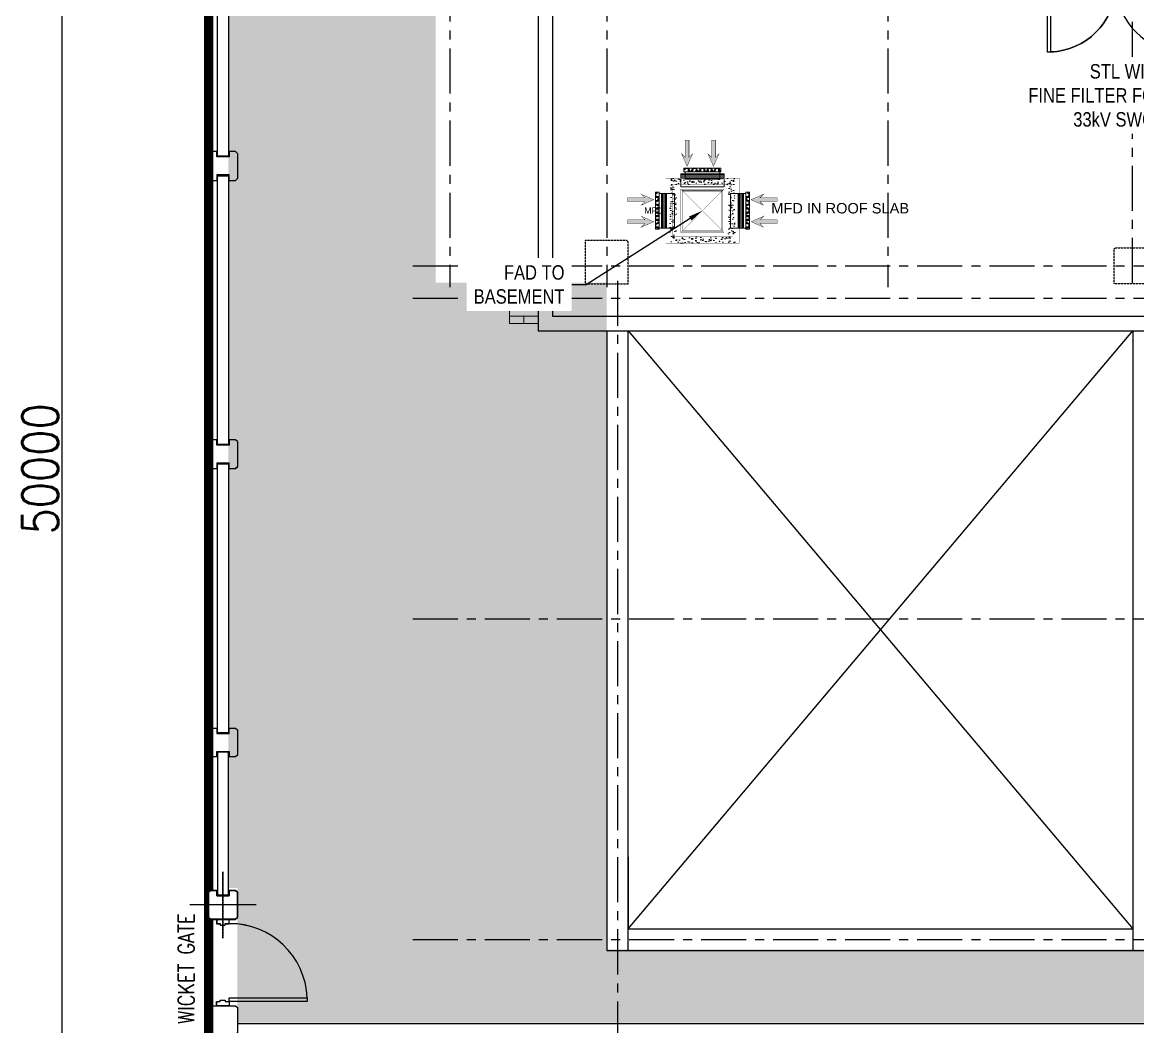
# Model space of a CAD drawing. Header units: metres. Extents: x 841183 to 1048542, y 259326 to 317714.
# Drawn here: x 992116 to 1007593, y 279244 to 293182 of the extents above; entities that cross this region are included whole.
import ezdxf
from ezdxf import colors
from ezdxf.entities.mleader import LeaderData, LeaderLine
from ezdxf.enums import TextEntityAlignment as Align
from ezdxf.math import Vec2, Vec3

# ---------------------------------------------------------------- set-up
doc = ezdxf.new("R2010")
doc.units = ezdxf.units.M
doc.set_wipeout_variables(frame=1)
doc.header["$PDMODE"] = 34
for name, pattern in [('( Hidden )', [0.375, 0.25, -0.125]), ('1', [0, 0, 0]), ('CENTER', [2, 1.25, -0.25, 0.25, -0.25]), ('HIDDEN', [0.375, 0.25, -0.125]), ('HIDDEN2', [0.1875, 0.125, -0.0625]), ('VILLA AXIS$0$CENTER', [2, 1.25, -0.25, 0.25, -0.25])]:
    doc.linetypes.add(name, pattern=pattern)
for name, color, linetype, lineweight in [('0_ARROW', 20, 'Continuous', 0), ('0_FA DUCT', 130, 'Continuous', 0), ('0_FOUNDATION', 7, 'Continuous', 0), ('0_HVAC-OPENING', 126, 'Continuous', 0), ('0_SANDTRAP LOUVER', 252, '1', 0), ('TIP - WALL2', 8, 'Continuous', 5)]:
    doc.layers.add(name, color=color, linetype=linetype, lineweight=lineweight)
for name, color, linetype in [('0_HVAC TEXT', 7, 'Continuous'), ('A-AXIS LINE', 253, 'Continuous'), ('A-COMPOUND WALL', 3, 'Continuous'), ('A-TEXT', 252, 'Continuous'), ('A-WALL-1', 252, 'Continuous'), ('F-PLOT LIMITS - Zoom', 1, 'Continuous'), ('G-COL', 252, 'Continuous'), ('G-GRID', 252, 'CENTER'), ('G-RC-WALL', 252, 'Continuous'), ('INTEC -DOOR2', 252, 'Continuous'), ('INTEC -HATCH4', 8, 'Continuous'), ('INTEC -RC-WALL', 252, 'Continuous'), ('PRE CAST WALL', 252, 'Continuous'), ('TIP - DOOR2', 252, 'Continuous'), ('TIP - G - PAVEMENT', 9, 'Continuous')]:
    doc.layers.add(name, color=color, linetype=linetype)
doc.layers.add('A-AXIS DIMENSION', color=252, linetype='Continuous', transparency=0.6)
doc.layers.add('A-REFLECT DOWN', color=252, linetype='Continuous', transparency=0.6)
doc.styles.add('AIRAL', font='arial.ttf', dxfattribs={"height": 6.14})
doc.styles.add('romans', font='romans.shx', dxfattribs={"width": 0.85})
doc.styles.get("Standard").update_dxf_attribs({"font": 'ARIALN.TTF'})
doc.dimstyles.new('DIM-100', dxfattribs={"dimtxt": 200, "dimasz": 100, "dimexe": 50, "dimexo": 75, "dimgap": 50, "dimtad": 1, "dimdec": 0, "dimrnd": 5, "dimzin": 9, "dimdsep": 46, "dimtxsty": 'romans', "dimblk1": 'D-oblique', "dimblk2": 'D-oblique', "dimsah": 1, "dimcen": 100, "dimdle": 100, "dimclrd": 256, "dimclre": 256, "dimclrt": 131, "dimadec": 0, "dimazin": 0, "dimtfac": 1, "dimtdec": 0, "dimtofl": 0, "dimtmove": 2, "dimatfit": 3, "dimldrblk": 'OBLIQUE', "dimfxl": 100, "dimfxlon": 1, "dimtfillclr": 256, "dimtolj": 1, "dimtzin": 0, "dimarcsym": 0})

# ---------------------------------------------------------------- blocks, each defined once
blk = doc.blocks.new('0-ARROW-3')
at = {"layer": '0_ARROW', "true_color": 0xc8c8c8}
h = blk.add_hatch(dxfattribs=at)
h.set_pattern_fill('ANSI31', color=9)
h.set_pattern_definition([(45, (-4415, 43046), (-0.08838834765, 0.08838834765), [])])
h.paths.add_polyline_path([(-512, -108), (-711, -313), (0, 0), (-711, 313), (-512, 108), (-1490, 108), (-1490, -108)])
at = {"layer": '0_ARROW', "const_width": 20}
blk.add_lwpolyline([(-1490, -108), (-512, -108), (-711, -313), (0, 0), (-711, 313), (-512, 108), (-1490, 108)], close=True, dxfattribs=at)
blk = doc.blocks.new('SAND TRAP LOUVER 800 X 600')
at = {"layer": '0_SANDTRAP LOUVER', "color": 7}
for p, q in [((-55, -400, -156), (-55, 400, -156)), ((115, 400, -156), (-55, 400, -156)), ((0, 400, -156), (115, 400, -156)), ((65, -400, -156), (65, 400, -156)), ((115, 425, -156), (200, 425, -156)), ((115, -197, -156), (115, 425, -156)), ((200, 425, -156), (115, 425, -156)), ((200, -197, -156), (200, 425, -156)), ((115, -425, -156), (115, -197, -156)), ((200, -425, -156), (200, -197, -156)), ((115, -400, -156), (-55, -400, -156)), ((200, -425, -156), (115, -425, -156))]:
    blk.add_line(p, q, dxfattribs=at)
at = {"layer": '0_SANDTRAP LOUVER', "extrusion": (1.47393e-32, -3.15544e-33, -1)}
for p, q in [((126, 330, -156), (154, 330, -156)), ((126, 219, -156), (126, 330, -156)), ((161, 417, -156), (189, 417, -156)), ((161, 305, -156), (189, 305, -156)), ((189, 305, -156), (189, 417, -156)), ((126, 219, -156), (154, 219, -156)), ((126, 151, -156), (154, 151, -156)), ((126, 39, -156), (126, 151, -156)), ((126, 39, -156), (154, 39, -156)), ((161, 237, -156), (189, 237, -156)), ((161, 126, -156), (189, 126, -156)), ((161, 58, -156), (189, 58, -156)), ((189, 126, -156), (189, 237, -156)), ((189, -54, -156), (189, 58, -156)), ((126, -29, -156), (154, -29, -156)), ((126, -140, -156), (126, -29, -156)), ((126, -140, -156), (154, -140, -156)), ((126, -197, -156), (154, -197, -156)), ((161, -54, -156), (189, -54, -156)), ((161, -113, -156), (189, -113, -156)), ((161, -225, -156), (189, -225, -156)), ((189, -225, -156), (189, -113, -156)), ((126, -425, -156), (126, -368, -156)), ((126, -368, -156), (154, -368, -156)), ((161, -284, -156), (189, -284, -156)), ((161, -395, -156), (189, -395, -156)), ((189, -395, -156), (189, -284, -156))]:
    blk.add_line(p, q, dxfattribs=at)
at = {"layer": '0_SANDTRAP LOUVER'}
for p, q in [((161, 305, -156), (189, 305, -156)), ((161, 126, -156), (189, 126, -156)), ((126, -295, -156), (126, -197, -156)), ((161, -54, -156), (189, -54, -156)), ((161, -225, -156), (189, -225, -156)), ((189, -225, -156), (189, -197, -156)), ((126, -295, -156), (154, -295, -156))]:
    blk.add_line(p, q, dxfattribs=at)
at = {"layer": '0_SANDTRAP LOUVER', "extrusion": (1.47393e-32, -3.15544e-33, -1)}
for centre in [(-146, 302, 156), (-169, 403, 156), (-169, 319, 156), (-146, 247, 156), (-146, 123, 156), (-146, 67, 156), (-169, 223, 156), (-169, 139, 156), (-169, 44, 156), (-146, -57, 156), (-146, -112, 156), (-146, -225, 156), (-146, -225, 156), (-169, -40, 156), (-169, -127, 156), (-169, -211, 156), (-146, -395, 156), (-169, -298, 156), (-169, -381, 156)]:
    blk.add_circle(centre, 8.37, dxfattribs=at)
at = {"layer": '0_SANDTRAP LOUVER'}
for centre in [(169, 319, -156), (169, 139, -156), (169, -40, -156), (169, -211, -156), (146, -281, -156)]:
    blk.add_circle(centre, 8.37, dxfattribs=at)
blk = doc.blocks.new('A$C7BE532B1')
at = {"layer": 'INTEC -DOOR2'}
blk.add_lwpolyline([(50, 146), (93, 146), (93, 1046, -0.011257), (50, 1046)], format="xyb", close=True, dxfattribs=at)
blk.add_lwpolyline([(0, 146), (0, 0), (50, 0), (50, 40), (66, 40), (66, 97), (50, 97), (50, 146)], close=True, dxfattribs=at)
blk.add_arc((55, 100), 946, 2.7597, 87.6758, dxfattribs=at)
blk = doc.blocks.new('A$C080820D1')
at = {"layer": 'INTEC -DOOR2'}
blk.add_blockref('A$C7BE532B1', (0, 0), dxfattribs=at)
at = {"layer": 'INTEC -DOOR2', "xscale": -1}
blk.add_blockref('A$C7BE532B1', (2000, 0), dxfattribs=at)
blk = doc.blocks.new('A$C51a5b08a')
at = {"layer": 'A-AXIS LINE', "linetype": 'VILLA AXIS$0$CENTER', "ltscale": 500}
for p, q in [((-40050.6, 5133.1, -106.5), (-40050.6, -22178.3, -125.6)), ((-37875.6, 5133.1, -106.5), (-37875.6, -22178.3, -125.6)), ((-33974.9, 5133.1, -106.5), (-33974.9, -22178.3, -125.6)), ((-30585.4, 4506, -106.5), (-30585.4, -22178.3, -125.6)), ((-40565.7, -21881.7, -220.1), (9544.5, -21881.7, -106.5)), ((-37725.6, -22088.4, -106.5), (-37725.6, -35175.3, -106.5)), ((-40565.7, -22331.7, -220.1), (8855, -22331.7, -106.5)), ((-40565.7, -26781.7, -220.1), (9544.5, -26781.7, -106.5)), ((-40565.7, -31231.7, -220.1), (9544.5, -31231.7, -106.5))]:
    blk.add_line(p, q, dxfattribs=at)
at = {"layer": 'A-WALL-1'}
for p, q in [((-38625.6, -3650, -106.5), (-38625.6, -22581.7, -106.5)), ((-38825.6, -3851.7, -106.5), (-38825.6, -22781.7, -106.5)), ((-38625.6, -22581.7, -106.5), (-2940.2, -22581.7, -106.5)), ((-38825.6, -22781.7, -106.5), (-2740.2, -22781.7, -106.5))]:
    blk.add_line(p, q, dxfattribs=at)
at = {"layer": 'G-COL', "color": 8, "linetype": 'HIDDEN2', "ltscale": 6}
for points, elevation in [([(-37595.6, -21531.7), (-38175.6, -21531.7), (-38175.6, -22131.7), (-37575.6, -22131.7), (-37575.6, -21551.7)], -106.5), ([(-30335.4, -22131.7), (-30835.4, -22131.7), (-30835.4, -21648.3), (-30818.7, -21631.7), (-30352.1, -21631.7), (-30335.4, -21648.3)], -125.2)]:
    blk.add_lwpolyline(points, close=True, dxfattribs=dict(at, elevation=elevation))
at = {"layer": 'G-RC-WALL'}
for p, q in [((-37575.6, -30081.5, -106.5), (-37575.6, -31081.5, -106.5)), ((-37575.6, -31081.5, -106.5), (-30575.6, -31081.5, -106.5)), ((-37575.6, -31381.5, -106.5), (-30575.6, -31381.5, -106.5))]:
    blk.add_line(p, q, dxfattribs=at)
at = {"layer": 'INTEC -DOOR2'}
blk.add_arc((-31753.4, -17969.2, 87.8), 946.3, 272.32418, 357.24028, dxfattribs=at)
at = {"layer": 'INTEC -RC-WALL', "color": 8}
for p, q in [((-37575.6, -31081.5, -106.5), (-30575.6, -22781.7, -106.5)), ((-37575.6, -22781.7, -106.5), (-30575.6, -31081.5, -106.5))]:
    blk.add_line(p, q, dxfattribs=at)
at = {"layer": 'INTEC -RC-WALL', "elevation": -106.5}
for points in [[(-37875.6, -22781.7), (-37875.6, -31381.5), (-37575.6, -31381.5), (-37575.6, -22781.7)], [(-30575.6, -22781.7), (-30575.6, -31381.5), (-30275.6, -31381.5), (-30275.6, -22781.7)]]:
    blk.add_lwpolyline(points, dxfattribs=at)
at = {"layer": 'TIP - WALL2'}
for p, q in [((-39225.6, -22281.7, -106.5), (-38825.6, -22281.7, -106.5)), ((-39225.6, -22381.7, -106.5), (-39225.6, -22281.7, -106.5)), ((-39025.6, -22381.7, -106.5), (-39025.6, -22281.7, -106.5)), ((-39225.6, -22381.7, -106.5), (-38825.6, -22381.7, -106.5)), ((-39225.6, -22581.7, -106.5), (-39225.6, -22381.7, -106.5)), ((-39225.6, -22581.7, -106.5), (-38825.6, -22581.7, -106.5)), ((-39225.6, -22681.7, -106.5), (-39225.6, -22581.7, -106.5)), ((-39025.6, -22681.7, -106.5), (-39025.6, -22581.7, -106.5)), ((-39225.6, -22681.7, -106.5), (-38825.6, -22681.7, -106.5))]:
    blk.add_line(p, q, dxfattribs=at)
at = {"layer": 'INTEC -HATCH4', "color": 5, "xscale": -1, "rotation": 180}
blk.add_blockref('A$C080820D1', (-31808.1, -17868.8, 87.8), dxfattribs=at)
at = {"color": 252, "style": 'romans', "width": 0.8}
blk.add_attdef('RD01', text='', height=225, dxfattribs=at).set_placement((-31176.6, -17501.4, -38.4), align=Align.MIDDLE_CENTER)
blk = doc.blocks.new('D-oblique')
for p, q in [((-0.707, -0.707), (0.707, 0.707)), ((0, -1), (0, 1)), ((-1, 0), (0.647, 0))]:
    blk.add_line(p, q)
blk = doc.blocks.new('*D284')
at = {"layer": 'A-AXIS DIMENSION', "lineweight": -2, "transparency": 16777216}
for p, q in [((-45335, 300), (-45635, 300)), ((-45435, 50), (-45435, -49450)), ((-45335, -49700), (-45635, -49700))]:
    blk.add_line(p, q, dxfattribs=at)
at = {"layer": 'Defpoints', "color": 0, "transparency": 16777216}
for p in [(-44732, 300), (-45435, -49700), (-44732, -49700)]:
    blk.add_point(p, dxfattribs=at)
at = {"layer": 'A-AXIS DIMENSION', "lineweight": -2, "transparency": 16777216, "xscale": 250, "yscale": 250, "zscale": 250}
for p, rotation in [((-45435, 300), 90), ((-45435, -49700), 270)]:
    blk.add_blockref('D-oblique', p, dxfattribs=dict(at, rotation=rotation))
at = {"layer": 'A-AXIS DIMENSION', "color": 252, "transparency": 16777216, "insert": (-45735, -24700), "char_height": 500, "attachment_point": 5, "rotation": 90, "style": 'romans'}
blk.add_mtext('\\A1;50000', dxfattribs=at)
blk = doc.blocks.new('_OBLIQUE')
at = {"color": 0, "linetype": 'ByBlock'}
blk.add_line((-0.5, -0.5), (0.5, 0.5), dxfattribs=at)
blk = doc.blocks.new('B_E_Cu400x400')
at = {"layer": 'TIP - G - PAVEMENT'}
h = blk.add_hatch(color=252, dxfattribs=at)
h.dxf.hatch_style = 1
h.paths.add_polyline_path([(85, 200), (75, 200), (75, 135), (0, 135), (0, 125), (85, 125)])
h.paths.add_polyline_path([(0, 135), (-75, 135), (-75, 200), (-85, 200), (-85, 125), (0, 125)])
at = {"layer": 'A-WALL-1', "color": 252}
blk.add_lwpolyline([(75, 200), (75, 135), (-75, 135), (-75, 200)], dxfattribs=at)
at = {"color": 252}
blk.add_wipeout([(-200, 175), (-175, 200), (-85, 200), (-85, 125), (85, 125), (85, 200), (175, 200), (200, 175), (200, -175), (175, -200), (85, -200), (85, -200), (-85, -200), (-85, -200), (-175, -200), (-200, -175)], dxfattribs=at).dxf.layer = 'A-WALL-1'
at = {"layer": 'A-WALL-1', "color": 252}
blk.add_lwpolyline([(200, 175), (175, 200), (85, 200), (85, 125), (-85, 125), (-85, 200), (-175, 200), (-200, 175), (-200, -175), (-175, -200), (175, -200), (200, -175)], close=True, dxfattribs=at)
at = {"layer": 'G-GRID', "color": 252}
for p, q in [((0, -460), (0, 460)), ((460, 0), (-460, 0))]:
    blk.add_line(p, q, dxfattribs=at)
blk = doc.blocks.new('A$Cc662c809')
at = {"layer": 'A-COMPOUND WALL', "elevation": 0}
blk.add_lwpolyline([(535, 7060), (635, 7060), (660, 7035), (660, 6685), (635, 6660), (285, 6660), (260, 6685), (260, 7035), (285, 7060), (535, 7060)], dxfattribs=at)
at = {"layer": 'TIP - DOOR2', "elevation": 0}
for points in [[(548, 8260), (372, 8260), (372, 8200), (420, 8200), (420, 8181), (489, 8181), (489, 8200), (548, 8200)], [(548, 7060), (372, 7060), (372, 7120), (420, 7120), (420, 7139), (489, 7139), (489, 7120), (548, 7120)]]:
    blk.add_lwpolyline(points, close=True, dxfattribs=at)
blk.add_lwpolyline([(548, 7120), (548, 7172), (1628, 7172, 0.011257), (1628, 7120)], format="xyb", close=True, dxfattribs=at)
at = {"layer": 'TIP - DOOR2'}
for points in [[(569, 6660), (351, 6660), (351, 6585), (411, 6585), (411, 6562), (496, 6562), (496, 6585), (569, 6585)], [(569, 660), (351, 660), (351, 734), (411, 734), (411, 758), (496, 758), (496, 734), (569, 734)]]:
    blk.add_lwpolyline(points, close=True, dxfattribs=at)
for points in [[(569, 6585), (569, 6485), (3394, 6485, -0.015763), (3394, 6585)], [(569, 734), (569, 834), (3394, 834, 0.015763), (3394, 734)]]:
    blk.add_lwpolyline(points, format="xyb", close=True, dxfattribs=at)
for centre, radius, start, end in [((560, 7132, 0), 1068, 2.137, 90.6758), ((569, 6485), 2825, 270, 0), ((569, 834), 2825, 0, 90)]:
    blk.add_arc(centre, radius, start, end, dxfattribs=at)
at = {"rotation": 359.9998847243636}
blk.add_blockref('B_E_Cu400x400', (460, 8460, 0), dxfattribs=at)
at = {"xscale": -1, "rotation": 180.0001152756365}
blk.add_blockref('B_E_Cu400x400', (460, 460, 0), dxfattribs=at)
blk = doc.blocks.new('A$C56b1935b')
at = {"color": 252}
for p, q in [((-5224, -30875, 68), (-5199, -30850, 68)), ((-5224, -31225, 68), (-5224, -30875, 68)), ((-5199, -30850, 68), (-5109, -30850, 68)), ((-5109, -30850, 68), (-5109, -30925, 68)), ((-5109, -30925, 68), (-4939, -30925, 68)), ((-4939, -30925, 68), (-4939, -30850, 68)), ((-4939, -30850, 68), (-4849, -30850, 68)), ((-4849, -30850, 68), (-4824, -30875, 68)), ((-4824, -30875, 68), (-4824, -31225, 68)), ((-5199, -31250, 68), (-5224, -31225, 68)), ((-5109, -31250, 68), (-5199, -31250, 68)), ((-4939, -31250, 68), (-5109, -31250, 68)), ((-5109, -31250, 68), (-5109, -31250, 68)), ((-4849, -31250, 68), (-4939, -31250, 68)), ((-4939, -31250, 68), (-4939, -31250, 68)), ((-4824, -31225, 68), (-4849, -31250, 68))]:
    blk.add_line(p, q, dxfattribs=at)
at = {"layer": 'A-WALL-1', "color": 252}
for p, q in [((-5199, -20596, 0), (-5224, -20621, 0)), ((-5224, -20621, 0), (-5224, -20971, 0)), ((-5109, -20596, 0), (-5199, -20596, 0)), ((-5109, -20671, 0), (-5109, -20596, 0)), ((-4939, -20671, 0), (-5109, -20671, 0)), ((-4849, -20596, 0), (-4939, -20596, 0)), ((-4939, -20596, 0), (-4939, -20671, 0)), ((-4824, -20621, 0), (-4849, -20596, 0)), ((-4824, -20621, 0), (-4824, -20971, 0)), ((-5224, -20971, 0), (-5199, -20996, 0)), ((-5199, -20996, 0), (-5109, -20996, 0)), ((-4939, -20921, 0), (-5109, -20921, 0)), ((-5109, -20921, 0), (-5109, -20996, 0)), ((-4939, -20996, 0), (-4939, -20921, 0)), ((-4939, -20996, 0), (-4849, -20996, 0)), ((-4849, -20996, 0), (-4824, -20971, 0)), ((-4824, -20971, 0), (-4849, -20996, 0)), ((-5199, -24596, 0), (-5224, -24621, 0)), ((-5109, -24596, 0), (-5199, -24596, 0)), ((-5109, -24671, 0), (-5109, -24596, 0)), ((-4849, -24596, 0), (-4939, -24596, 0)), ((-4939, -24596, 0), (-4939, -24671, 0)), ((-4824, -24621, 0), (-4849, -24596, 0)), ((-5224, -24621, 0), (-5224, -24971, 0)), ((-4939, -24671, 0), (-5109, -24671, 0)), ((-4824, -24621, 0), (-4824, -24971, 0)), ((-5224, -24971, 0), (-5199, -24996, 0)), ((-5199, -24996, 0), (-5109, -24996, 0)), ((-4939, -24921, 0), (-5109, -24921, 0)), ((-5109, -24921, 0), (-5109, -24996, 0)), ((-4939, -24996, 0), (-4939, -24921, 0)), ((-4939, -24996, 0), (-4849, -24996, 0)), ((-4849, -24996, 0), (-4824, -24971, 0)), ((-4824, -24971, 0), (-4849, -24996, 0)), ((-5224, -28621, 0), (-5199, -28596, 0)), ((-5224, -28621, 0), (-5224, -28971, 0)), ((-5199, -28596, 0), (-5109, -28596, 0)), ((-5109, -28596, 0), (-5109, -28671, 0)), ((-4939, -28671, 0), (-4939, -28596, 0)), ((-4939, -28596, 0), (-4849, -28596, 0)), ((-4849, -28596, 0), (-4824, -28621, 0)), ((-4824, -28621, 0), (-4824, -28971, 0)), ((-5109, -28671, 0), (-4939, -28671, 0)), ((-5109, -28996, 0), (-5109, -28921, 0)), ((-5109, -28921, 0), (-4939, -28921, 0)), ((-4939, -28921, 0), (-4939, -28996, 0)), ((-5199, -28996, 0), (-5224, -28971, 0)), ((-5224, -28971, 0), (-5199, -28996, 0)), ((-5109, -28996, 0), (-5199, -28996, 0)), ((-4849, -28996, 0), (-4939, -28996, 0)), ((-4824, -28971, 0), (-4849, -28996, 0))]:
    blk.add_line(p, q, dxfattribs=at)
at = {"layer": 'G-GRID', "color": 252}
for p, q in [((-5024, -31510, 68), (-5024, -30590, 68)), ((-4564, -31050, 68), (-5484, -31050, 68))]:
    blk.add_line(p, q, dxfattribs=at)
at = {"layer": 'PRE CAST WALL', "color": 252}
for p, q in [((-5099, -20661, -42), (-5099, -16931, -42)), ((-4949, -16931, -42), (-4949, -20661, -42)), ((-4949, -20661, -42), (-5099, -20661, -42)), ((-5099, -24661, -42), (-5099, -20931, -42)), ((-5099, -20931, -42), (-4949, -20931, -42)), ((-4949, -20931, -42), (-4949, -24661, -42)), ((-4949, -24661, -42), (-5099, -24661, -42)), ((-5099, -28661, -42), (-5099, -24931, -42)), ((-5099, -24931, -42), (-4949, -24931, -42)), ((-4949, -24931, -42), (-4949, -28661, -42)), ((-4949, -28661, -42), (-5099, -28661, -42)), ((-5099, -28930, -42), (-5099, -30913, -42)), ((-4949, -28930, -42), (-5099, -28930, -42)), ((-4949, -30913, -42), (-4949, -28930, -42)), ((-5199, -30850, 68), (-5224, -30875, 68)), ((-5224, -30875, 68), (-5224, -31225, 68)), ((-5109, -30850, 68), (-5199, -30850, 68)), ((-5109, -30925, 68), (-5109, -30850, 68)), ((-4939, -30925, 68), (-5109, -30925, 68)), ((-5099, -30915, 68), (-5099, -30850, 68)), ((-5099, -30913, -42), (-4949, -30913, -42)), ((-4949, -30915, 68), (-5099, -30915, 68)), ((-4949, -30850, 68), (-4949, -30915, 68)), ((-4849, -30850, 68), (-4939, -30850, 68)), ((-4939, -30850, 68), (-4939, -30925, 68)), ((-4824, -30875, 68), (-4849, -30850, 68)), ((-4824, -31225, 68), (-4824, -30875, 68)), ((-5224, -31225, 68), (-5199, -31250, 68)), ((-5199, -31250, 68), (-4849, -31250, 68)), ((-4849, -31250, 68), (-4824, -31225, 68)), ((-5224, -32475, 68), (-5199, -32450, 68)), ((-5224, -32825, 68), (-5224, -32475, 68)), ((-5199, -32450, 68), (-4949, -32450, 68)), ((-4949, -32450, 68), (-4849, -32450, 68)), ((-4849, -32450, 68), (-4824, -32475, 68)), ((-4824, -32475, 68), (-4824, -32825, 68))]:
    blk.add_line(p, q, dxfattribs=at)
at = {"layer": 'TIP - DOOR2', "color": 252}
for p, q in [((-4937, -31250, 68), (-5112, -31250, 68)), ((-5112, -31250, 68), (-5112, -31310, 68)), ((-4937, -31310, 68), (-4937, -31250, 68)), ((-5112, -31310, 68), (-5064, -31310, 68)), ((-5064, -31310, 68), (-5064, -31330, 68)), ((-5064, -31330, 68), (-4996, -31330, 68)), ((-4996, -31330, 68), (-4996, -31310, 68)), ((-4996, -31310, 68), (-4937, -31310, 68)), ((-4937, -32390, 68), (-4937, -32339, 68)), ((-4937, -32339, 68), (-3857, -32339, 68)), ((-5112, -32450, 68), (-5112, -32390, 68)), ((-5112, -32390, 68), (-5064, -32390, 68)), ((-4937, -32450, 68), (-5112, -32450, 68)), ((-5064, -32390, 68), (-5064, -32371, 68)), ((-5064, -32371, 68), (-4996, -32371, 68)), ((-4996, -32371, 68), (-4996, -32390, 68)), ((-4996, -32390, 68), (-4937, -32390, 68)), ((-3857, -32390, 68), (-4937, -32390, 68)), ((-4937, -32390, 68), (-4937, -32450, 68))]:
    blk.add_line(p, q, dxfattribs=at)
for centre, radius, start, end in [((-4924, -32378, 68), 1068, 2.137, 90.6758), ((-2708, -32364, 68), 1150, 178.7101, 181.2899)]:
    blk.add_arc(centre, radius, start, end, dxfattribs=at)
blk = doc.blocks.new('A$C10b3fa2f')
at = {"layer": 'F-PLOT LIMITS - Zoom', "color": 252, "linetype": 'HIDDEN2', "ltscale": 2500, "elevation": 74}
blk.add_lwpolyline([(-43400, 300, 100, 75, 0), (6600, 300, 128.5, 128.5, 0), (6600.1, -49700, 128.5, 128.5, 0), (-43400, -49700, 128.5, 128.5, 0)], format="xyseb", close=True, dxfattribs=at)
at = {"layer": 'A-AXIS DIMENSION', "color": 252}
dim = blk.add_linear_dim(base=(-45434.8, -49700, 74), p1=(-44732, 300, 74), p2=(-44732, -49700, 74), angle=90, dimstyle='DIM-100', override={"dimtxt": 500, "dimasz": 250, "dimexe": 200, "dimexo": 200, "dimrnd": 100, "dimdle": 200, "dimclrt": 252}, dxfattribs=at)
dim.commit()
dim.dimension.update_dxf_attribs({"geometry": '*D284', "text_midpoint": (-45734.8, -24700, 74)})
at = {"layer": 'A-WALL-1', "color": 252}
blk.add_blockref('A$Cc662c809', (-43660, -39210.3, 74), dxfattribs=at)
at = {"layer": 'A-TEXT', "color": 252, "style": 'romans', "width": 0.8}
blk.add_text('WICKET GATE', height=225, rotation=90, dxfattribs=at).set_placement((-43710.8, -31636, 74), align=Align.MIDDLE)
at = {"layer": 'A-AXIS DIMENSION', "color": 252}
blk.add_blockref('A$C56b1935b', (-38175.6, 300, 6), dxfattribs=at)
at = {"layer": 'A-REFLECT DOWN'}
h = blk.add_hatch(dxfattribs=at)
h.set_pattern_fill('AR-HBONE', color=256, scale=75, style=0)
h.set_pattern_definition([(45, (-872853.3, -501345.44), (0, 424.26407), [900, -300]), (135, (-872641.16, -501133.3), (3e-14, 424.26407), [900, -300])])
h.paths.add_polyline_path([(-40951.9, -7637.1), (-40445.1, -7637.1), (-40278.2, -7926.1), (-40445.1, -8215.1), (-40951.9, -8215.1), (-41118.8, -7926.1)])
edge = h.paths.add_edge_path()
edge.add_line((-40250.6, -6912.7), (-42275.6, -6912.7))
edge.add_line((-42275.6, -6912.7), (-42275.6, -105.8))
edge.add_line((-42275.6, -105.8), (-42275.6, 38.9))
edge.add_line((-42275.6, 38.9), (-43125, 38.9))
edge.add_line((-43125, 38.9), (-43125, -30517.1))
edge.add_line((-43125, -30517.1), (-43000, -30517.1))
edge.add_line((-43000, -30517.1), (-43000, -32386.1))
edge.add_line((-43000, -32386.1), (-6450, -32386.1))
edge.add_arc((-6450, -25886.1), 6500, 270, 360)
edge.add_line((50, -25886.1), (50, -22117.5))
edge.add_line((50, -22117.5), (-3025.4, -22117.5))
edge.add_line((-3025.4, -22117.5), (-3025.4, -31367.5))
edge.add_line((-3025.4, -31367.5), (-37875.6, -31367.3))
edge.add_line((-37875.6, -31367.3), (-37875.6, -22117.5))
edge.add_line((-37875.6, -22117.5), (-40250.6, -22117.5))
edge.add_line((-40250.6, -22117.5), (-40250.6, -6912.7))
at = {"layer": 'A-REFLECT DOWN', "color": 252, "elevation": 73.9}
blk.add_lwpolyline([(50, -22130.8), (50, -25900.3, -0.414213), (-6450, -32400.3), (-43000, -32400.3)], format="xyb", dxfattribs=at)

msp = doc.modelspace()

# ---------------------------------------------------------------- block references
at = {"color": 2}
msp.add_blockref('A$C10b3fa2f', (1038100.4, 311684, -216), dxfattribs=at)

# ---------------------------------------------------------------- next in the draw order: hatches: boundary and pattern name
at = {"layer": '0_FA DUCT'}
h = msp.add_hatch(dxfattribs=at)
h.set_pattern_fill('ANSI31', color=8, scale=6.013781, angle=135)
h.set_pattern_definition([(180, (1032117.544, 344297.169), (-6e-15, -19.093754), [])])
h.paths.add_polyline_path([(1001853.1, 291018), (1001853.1, 291077.7), (1001253.1, 291077.7), (1001253.1, 291018)])
h = msp.add_hatch(dxfattribs=at)
h.set_pattern_fill('ANSI31', color=8, scale=6.013781, angle=45)
h.set_pattern_definition([(90, (1055224.21, 260002.49), (-19.093754, 5e-15), [])])
h.paths.add_polyline_path([(1001042.8, 290326.4), (1000983.2, 290326.4), (1000983.2, 290807.5), (1001042.8, 290807.5)])
h = msp.add_hatch(dxfattribs=at)
h.set_pattern_fill('ANSI31', color=8, scale=6.013781, angle=45)
h.set_pattern_definition([(90, (1055343.107, 260002.49), (-19.093754, 5e-15), [])])
h.paths.add_polyline_path([(1002063.7, 290326.4), (1002123.3, 290326.4), (1002123.3, 290807.5), (1002063.7, 290807.5)])
at = {"layer": '0_FOUNDATION'}
h = msp.add_hatch(dxfattribs=at)
h.set_pattern_fill('AR-CONC', color=8, scale=18.041342)
h.set_pattern_definition([(50, (399739.14, 117435.74), (129.403365, -11.321328), [13.531007, -148.841075]), (355, (399739.14, 117435.74), (-25.032603, 135.705558), [10.824805, -119.07286]), (100.451444, (399749.93, 117434.79), (104.370762, 124.38423), [11.499586, -126.49545]), (46.1842, (399739.14, 117471.82), (192.544663, -29.8619), [20.29651, -223.26161]), (96.635635, (399755.19, 117469.33), (168.62556, 175.74407), [17.24939, -189.74328]), (351.184164, (399739.14, 117471.82), (168.62556, 175.74407), [16.23721, -178.60929]), (21, (399757.19, 117462.8), (107.690045, -72.637853), [13.531007, -148.841075]), (326, (399757.19, 117462.8), (43.897352, 130.826803), [10.824805, -119.07286]), (71.451445, (399766.16, 117456.74), (151.587396, 58.18895), [11.499586, -126.49545]), (37.5, (399739.145, 117435.735), (2.193801, 60.05852), [0, -117.6295525, 0, -120.876994, 0, -119.523893]), (7.5, (399739.145, 117435.735), (47.461276, 71.1571674), [0, -68.917928, 0, -114.923351, 0, -45.5543896]), (327.5, (399698.912, 117435.735), (96.3087335, -4.0692016), [0, -45.103356, 0, -140.722471, 0, -186.727894]), (317.5, (399680.87, 117435.735), (105.214614, 18.060283), [0, -58.634363, 0, -93.454154, 0, -132.603867])])
h.paths.add_polyline_path([(1002004.2, 291017.8), (1001102.1, 291017.8), (1001102.1, 290115.5), (1002004.2, 290115.5)])
h.paths.add_polyline_path([(1001913.9, 290927.6), (1001913.9, 290205.7), (1001192.3, 290205.7), (1001192.3, 290927.6)], flags=16)

# ---------------------------------------------------------------- next in the draw order: linework, layer by layer
at = {"layer": '0_FA DUCT', "color": 8, "elevation": -262.7}
for points in [[(1001853.1, 291018), (1001853.1, 291077.7), (1001253.1, 291077.7), (1001253.1, 291018)], [(1001042.8, 290326.4), (1000983.2, 290326.4), (1000983.2, 290807.5), (1001042.8, 290807.5)], [(1002063.7, 290326.4), (1002123.3, 290326.4), (1002123.3, 290807.5), (1002063.7, 290807.5)]]:
    msp.add_lwpolyline(points, close=True, dxfattribs=at)
at = {"layer": '0_FA DUCT'}
for points, const_width, elevation in [([(1001835.2, 290284.3), (1001835.2, 290849.6), (1001271.3, 290849.6), (1001271.3, 290284.3)], 6.01, -244.8), ([(1001823.2, 290296.4), (1001823.2, 290837.6), (1001283.3, 290837.6), (1001283.3, 290296.4)], 3.01, -262.7)]:
    msp.add_lwpolyline(points, close=True, dxfattribs=dict(at, const_width=const_width, elevation=elevation))
at = {"layer": '0_FA DUCT', "linetype": 'HIDDEN', "ltscale": 80, "const_width": 3.01, "elevation": -262.7}
for points in [[(1001823.2, 290837.6), (1001283.3, 290296.4)], [(1001823.2, 290296.4), (1001283.3, 290837.6)]]:
    msp.add_lwpolyline(points, dxfattribs=at)
at = {"layer": '0_FOUNDATION', "const_width": 3.01, "elevation": -262.7}
for points in [[(1002063.7, 290115.8), (1002063.7, 291018), (1001042.7, 291018), (1001042.7, 290115.8)], [(1001973.5, 290206), (1001973.5, 290927.8), (1001133, 290927.8), (1001133, 290206)]]:
    msp.add_lwpolyline(points, close=True, dxfattribs=at)
at = {"layer": '0_HVAC-OPENING', "linetype": '( Hidden )', "ltscale": 100, "const_width": 3.01, "elevation": -244.8}
msp.add_lwpolyline([(1001853.1, 290266), (1001853.1, 290867.4), (1001253.1, 290867.4), (1001253.1, 290266)], close=True, dxfattribs=at)
for points in [[(1001853.1, 290867.4), (1001253.1, 290266)], [(1001853.1, 290266), (1001253.1, 290867.4)]]:
    msp.add_lwpolyline(points, dxfattribs=at)
at = {"layer": '0_SANDTRAP LOUVER', "color": 7}
for p, q in [((1001253.1, 291005.6, -250.8), (1001253.1, 290896.7, -250.8)), ((1001853.1, 291005.6, -250.8), (1001853.1, 290896.7, -250.8)), ((1001853.1, 290896.7, -250.8), (1001253.1, 290896.7, -250.8)), ((1001055.2, 290807.5, -250.8), (1001164.2, 290807.5, -250.8)), ((1001164.2, 290326.4, -250.8), (1001164.2, 290807.5, -250.8)), ((1001942.3, 290326.4, -250.8), (1001942.3, 290807.5, -250.8)), ((1002051.3, 290807.5, -250.8), (1001942.3, 290807.5, -250.8)), ((1001055.2, 290326.4, -250.8), (1001164.2, 290326.4, -250.8)), ((1002051.3, 290326.4, -250.8), (1001942.3, 290326.4, -250.8))]:
    msp.add_line(p, q, dxfattribs=at)

# ---------------------------------------------------------------- next in the draw order: block references
at = {"color": 2}
msp.add_blockref('A$C51a5b08a', (1038100.4, 311683.9, -103.7), dxfattribs=at)
at = {"layer": '0_ARROW', "yscale": 0.2435581224363075, "zscale": 0.2435581224363075}
for p, xscale, rotation in [((1001340.7, 291183.2, -250.8), -0.2435581224363075, 90), ((1001706, 291182.9, -262.7), 0.2435581224363075, 270), ((1002228.8, 290414, -250.8), 0.2435581224363075, 180)]:
    msp.add_blockref('0-ARROW-3', p, dxfattribs=dict(at, xscale=xscale, rotation=rotation))
at = {"layer": '0_ARROW', "xscale": -0.2435581224363075, "yscale": 0.2435581224363075, "zscale": 0.2435581224363075}
msp.add_blockref('0-ARROW-3', (1002228.8, 290720, -250.8), dxfattribs=at)
at = {"layer": '0_SANDTRAP LOUVER', "color": 2, "xscale": 0.6013780800896481, "yscale": 0.6013780800896481, "zscale": 0.6013780800896481, "rotation": 89.99999999999999}
msp.add_blockref('SAND TRAP LOUVER 800 X 600', (1001553, 291038.3, -169.1), dxfattribs=at)
at = {"layer": '0_SANDTRAP LOUVER', "color": 2, "yscale": 0.6013780800896481, "zscale": 0.6013780800896481}
for p, xscale in [((1001022.3, 290567, -157.2), -0.6013780800896481), ((1002084.2, 290567, -157.2), 0.6013780800896481)]:
    msp.add_blockref('SAND TRAP LOUVER 800 X 600', p, dxfattribs=dict(at, xscale=xscale))

# ---------------------------------------------------------------- next in the draw order: texts
at = {"layer": '0_HVAC TEXT', "attachment_point": 5, "style": 'AIRAL'}
for s, insert, char_height, width in [('{\\fArial|b0|i0|c0|p34;MFD IN ROOF SLAB}', (1003464.6, 290600.6, -174.2), 145, 1903.957), ('{\\fArial|b0|i0|c0|p34;MFD}', (1000877.8, 290568.6, -183.8), 87.2, 556.672)]:
    msp.add_mtext(s, dxfattribs=dict(at, insert=insert, char_height=char_height, width=width))

# ---------------------------------------------------------------- next in the draw order: leaders
ml = msp.add_multileader_mtext('Standard')
ml.set_content('STL WITH \\PFINE FILTER FOR \\P33kV SWGR', color=256)
ml.set_leader_properties()
ml.build(insert=Vec2(0, 0))
ml.multileader.update_dxf_attribs({"text_left_attachment_type": 2, "text_right_attachment_type": 2, "dogleg_length": 200, "arrow_head_size": 200})
ctx = ml.context
ctx.base_point, ctx.char_height, ctx.arrow_head_size, ctx.landing_gap_size, ctx.plane_origin = Vec3(1005997.9, 292161, -140.8), 200, 200, 100, Vec3(1004746.6, 288799.5, -140.8)
ctx.left_attachment, ctx.right_attachment, ctx.text_align_type = 2, 2, 2
notes = []
notes.append((ctx, [(0, (1, 1, 0), (1008297.6, 292161, -140.8), (-1, 0), 200, [(0, [(1009109.3, 290937.2, -140.8)], 0, [])])]))
ctx.mtext.insert, ctx.mtext.alignment, ctx.mtext.flow_direction = Vec3(1007997.6, 292601.4, -140.8), 3, 5
ctx.mtext.has_bg_fill, ctx.mtext.bg_color, ctx.mtext.bg_scale_factor, ctx.mtext.bg_transparency, ctx.mtext.use_window_bg_color = 1, -1027028792, 1.5, 0, 1
ml = msp.add_multileader_mtext('Standard')
ml.set_content('FAD TO BASEMENT', color=256)
ml.set_leader_properties()
ml.build(insert=Vec2(0, 0))
ml.multileader.update_dxf_attribs({"text_left_attachment_type": 2, "text_right_attachment_type": 2, "dogleg_length": 200, "arrow_head_size": 200})
ctx = ml.context
ctx.base_point, ctx.char_height, ctx.arrow_head_size, ctx.landing_gap_size, ctx.plane_origin = Vec3(998300.3, 289538.8, -377.4), 200, 200, 100, Vec3(996151.3, 285956.9, -377.4)
ctx.left_attachment, ctx.right_attachment, ctx.text_align_type = 2, 2, 2
notes.append((ctx, [(0, (1, 1, 0), (999939.3, 289538.8, -377.4), (-1, 0), 200, [(0, [(1001553.5, 290566.7, -377.4)], 0, [])])]))
ctx.mtext.insert, ctx.mtext.width, ctx.mtext.alignment, ctx.mtext.flow_direction = Vec3(999639.3, 289810.7, -377.4), 1257.935, 3, 5
ctx.mtext.has_bg_fill, ctx.mtext.bg_color, ctx.mtext.bg_scale_factor, ctx.mtext.bg_transparency, ctx.mtext.use_window_bg_color = 1, -1027028792, 1.5, 0, 1
for ctx, leaders in notes:
    for number, flags, end, landing, length, lines in leaders:
        leader = LeaderData()
        leader.index, (leader.has_last_leader_line, leader.has_dogleg_vector, leader.attachment_direction) = number, flags
        leader.last_leader_point, leader.dogleg_vector, leader.dogleg_length = Vec3(end), Vec3(landing), length
        for number, points, colour, breaks in lines:
            line = LeaderLine()
            line.index, line.vertices, line.color, line.breaks = number, Vec3.list(points), colors.encode_raw_color(colour), breaks
            leader.lines.append(line)
        ctx.leaders.append(leader)

# ---------------------------------------------------------------- next in the draw order: block references
at = {"layer": '0_ARROW', "xscale": 0.2435581224363075, "yscale": 0.2435581224363075, "zscale": 0.2435581224363075}
msp.add_blockref('0-ARROW-3', (1000877.6, 290720, -250.8), dxfattribs=at)
at = {"layer": '0_ARROW', "xscale": -0.2435581224363075, "yscale": 0.2435581224363075, "zscale": 0.2435581224363075, "rotation": 180}
msp.add_blockref('0-ARROW-3', (1000877.6, 290414, -250.8), dxfattribs=at)

doc.saveas('drawing.dxf')
